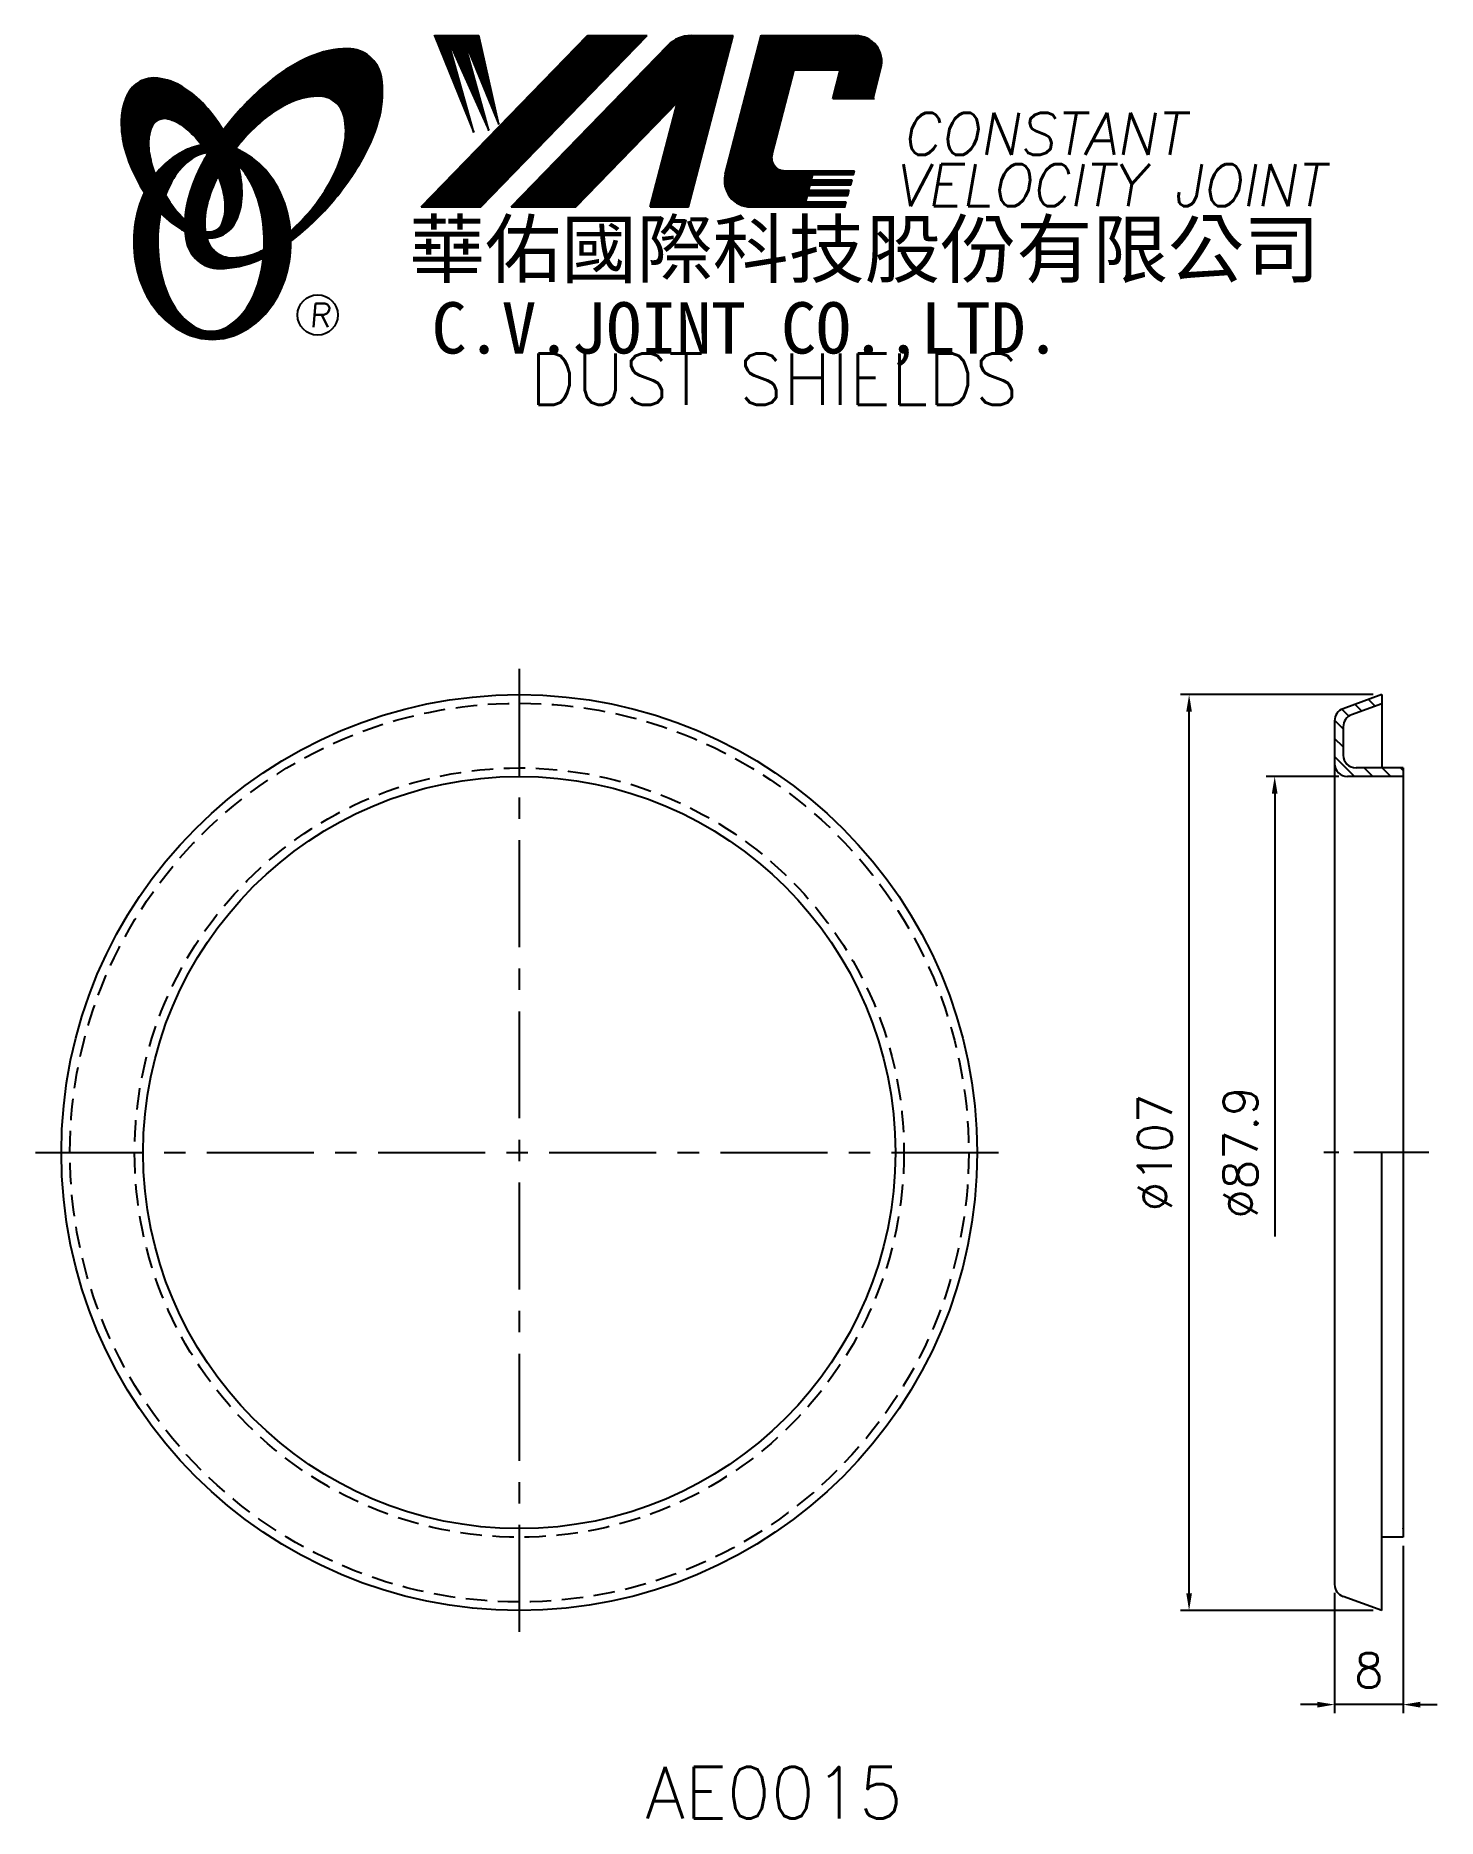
# Model space of a CAD drawing. Extents: x 641 to 805, y 279 to 488.
import ezdxf
from ezdxf.enums import TextEntityAlignment as Align

# ---------------------------------------------------------------- set-up
doc = ezdxf.new("R2010")
doc.units = 0
doc.header["$LTSCALE"] = 10
doc.header["$MEASUREMENT"] = 0
doc.linetypes.add('CENTER', pattern=[2, 1.25, -0.25, 0.25, -0.25])
doc.linetypes.add('HIDDEN', pattern=[0.375, 0.25, -0.125])
doc.layers.get('0').update_dxf_attribs({"linetype": 'CONTINUOUS'})
doc.layers.get('DEFPOINTS').update_dxf_attribs({"linetype": 'CONTINUOUS'})
doc.layers.add('4', color=7, linetype='CONTINUOUS')
doc.styles.add('CHINA', font='KAIU.TTF')
doc.styles.add('ITALICC', font='simplex.shx')
doc.dimstyles.new('STANDARD$0', dxfattribs={"dimtxt": 4, "dimasz": 2, "dimexe": 1, "dimexo": 1, "dimgap": 2, "dimtad": 1, "dimdec": 4, "dimzin": 10, "dimtxsty": 'ITALICC', "dimcen": 2, "dimclrd": 5, "dimclre": 5, "dimclrt": 18, "dimaunit": 1, "dimazin": 3, "dimtp": 0.1, "dimtfac": 0.7, "dimtdec": 4, "dimtmove": 0, "dimatfit": 3, "dimtolj": 1, "dimtzin": 10})
pattern_1 = [(45, (720.965727, 243.916959), (-0.00727476112, 0.00727476112), [])]
pattern_2 = [(45, (552.375181, 280.221368), (-0.00883883476, 0.00883883476), [])]

# ---------------------------------------------------------------- blocks, each defined once
blk = doc.blocks.new('*D4')
at = {"color": 5, "linetype": 'BYBLOCK'}
for p, q in [((797.66, 410.66), (775.16, 410.66)), ((776.16, 305.66), (776.16, 408.66)), ((797.66, 303.66), (775.16, 303.66))]:
    blk.add_line(p, q, dxfattribs=at)
for points in [[(775.83, 408.66), (776.49, 408.66), (776.16, 410.66)], [(775.83, 305.66), (776.49, 305.66), (776.16, 303.66)]]:
    blk.add_solid(points, dxfattribs=at)
at = {"layer": 'DEFPOINTS', "color": 0, "linetype": 'BYBLOCK'}
for p in [(776.16, 410.66), (798.66, 410.66), (798.66, 303.66)]:
    blk.add_point(p, dxfattribs=at)
at = {"color": 18, "linetype": 'BYBLOCK', "insert": (772.16, 357.16), "char_height": 4, "attachment_point": 5, "rotation": 90, "style": 'ITALICC'}
blk.add_mtext('\\A1;∅107', dxfattribs=at)
blk = doc.blocks.new('*D5')
at = {"color": 5, "linetype": 'BYBLOCK'}
for p, q in [((793.66, 401.1), (785.16, 401.1)), ((786.16, 399.1), (786.16, 347.35))]:
    blk.add_line(p, q, dxfattribs=at)
blk.add_solid([(785.83, 399.1), (786.49, 399.1), (786.16, 401.1)], dxfattribs=at)
at = {"layer": 'DEFPOINTS', "color": 0, "linetype": 'BYBLOCK'}
for p in [(786.16, 401.1), (794.66, 401.1), (793.16, 313.22)]:
    blk.add_point(p, dxfattribs=at)
at = {"color": 18, "linetype": 'BYBLOCK', "insert": (782.16, 357.16), "char_height": 4, "attachment_point": 5, "rotation": 90, "style": 'ITALICC'}
blk.add_mtext('\\A1;∅87.9', dxfattribs=at)
blk = doc.blocks.new('*D6')
at = {"color": 5, "linetype": 'BYBLOCK'}
for p, q in [((801.16, 311.22), (801.16, 291.66)), ((793.16, 305.71), (793.16, 291.66)), ((791.16, 292.66), (789.16, 292.66)), ((801.16, 292.66), (793.16, 292.66)), ((803.16, 292.66), (805.16, 292.66))]:
    blk.add_line(p, q, dxfattribs=at)
for points in [[(791.16, 292.99), (791.16, 292.32), (793.16, 292.66)], [(803.16, 292.99), (803.16, 292.32), (801.16, 292.66)]]:
    blk.add_solid(points, dxfattribs=at)
at = {"layer": 'DEFPOINTS', "color": 0, "linetype": 'BYBLOCK'}
for p in [(801.16, 312.22), (793.16, 306.71), (793.16, 292.66)]:
    blk.add_point(p, dxfattribs=at)
at = {"color": 18, "linetype": 'BYBLOCK', "insert": (797.16, 296.66), "char_height": 4, "attachment_point": 5, "style": 'ITALICC'}
blk.add_mtext('\\A1;8', dxfattribs=at)

msp = doc.modelspace()

# ---------------------------------------------------------------- hatches: boundary and pattern name
at = {"layer": '4', "linetype": 'CONTINUOUS'}
h = msp.add_hatch(dxfattribs=at)
h.set_pattern_fill('ANSI31', color=5, scale=0.1, style=0)
h.set_pattern_definition(pattern_2)
h.paths.add_polyline_path([(712.83389, 487.65235), (705.87658, 487.65235), (686.45997, 467.64859), (693.41728, 467.64859)])
h.paths.add_polyline_path([(716.38078, 479.88678), (713.2004, 467.64859), (717.68139, 467.64859), (722.87982, 487.65235), (717.9831, 487.65235, 0.202785967), (715.24902, 486.49593), (696.95489, 467.64859), (704.50181, 467.64859)])
h.paths.add_polyline_path([(730.00788, 483.65393), (735.4016, 483.65393), (734.53258, 480.30992), (739.24941, 480.30992), (740.16612, 483.83748, 0.490800957), (737.21592, 487.65235), (726.18161, 487.65235), (721.97455, 471.46346, 0.490800957), (724.92475, 467.64859), (735.95907, 467.64859), (736.11352, 468.2429), (731.39669, 468.2429), (731.59006, 468.98699), (736.30688, 468.98699), (736.46544, 469.59712), (731.74862, 469.59712), (731.90986, 470.21759), (736.62668, 470.21759), (736.78287, 470.81859), (732.06604, 470.81859), (732.22285, 471.42196), (736.93967, 471.42196), (737.0564, 471.87116), (728.91665, 471.87116, -0.490800957), (727.44155, 473.77859)])
h = msp.add_hatch(dxfattribs=at)
h.set_pattern_fill('ANSI31', color=1, scale=0.1, style=0)
h.set_pattern_definition(pattern_2)
h.paths.add_polyline_path([(693.19195, 487.65235), (688.01462, 487.65235), (692.58538, 476.34861), (689.51945, 487.30659), (694.35419, 476.58427), (691.40618, 487.30659), (695.5334, 477.29124)])
h = msp.add_hatch(dxfattribs=at)
h.set_pattern_fill('ANSI31', color=5, scale=0.082305, style=0)
h.set_pattern_definition([(45, (552.375181, 280.221368), (-0.00727476112, 0.00727476112), [])])
h.paths.add_polyline_path([(674.41065, 480.58987, -0.172879177), (676.35213, 479.93131, -0.172879177), (677.43942, 478.19326, -0.104527385), (677.4672, 474.86506, -0.065680101), (676.29767, 471.46311, -0.051823203), (673.85725, 467.62072, -0.044272532), (671.18228, 464.79438, -0.020203161), (671.23586, 463.65647, 0.006517006), (671.64041, 463.96854, 0.049863361), (676.19384, 468.3816, 0.049863361), (679.78347, 473.60877, 0.063682799), (681.60452, 478.23611, 0.103597411), (681.79382, 482.82009, 0.177892575), (680.44521, 485.19036, 0.177892575), (677.88282, 486.12369, 0.103597411), (673.39502, 485.17064, 0.063682799), (669.13728, 482.60157, 0.049863361), (664.58385, 478.18851, 0.016070017), (663.31315, 476.5822, -0.007061632), (663.56044, 476.14517, -0.031648676), (664.51302, 474.10859, -0.008069351), (664.94493, 474.6729, -0.051823203), (668.1233, 477.93136, -0.065680101), (671.16523, 479.85171, -0.104527385)])
h.paths.add_polyline_path([(661.33498, 467.42855, -0.065680101), (662.50451, 470.83051, -0.006063428), (662.74845, 471.30552, 0.027613469), (662.02162, 472.8936, 0.017011252), (661.4882, 473.82857, 0.007829282), (660.99421, 472.96134, 0.063682799), (659.17317, 468.334, 0.103597411), (658.98387, 463.75003, 0.177892575), (660.33248, 461.37975, 0.177892575), (662.89487, 460.44642, 0.103597411), (667.38267, 461.39947, 0.008811776), (668.00964, 461.68954, 0.013922709), (668.08696, 462.65935, -0.009086703), (667.63695, 462.44191, -0.104527385), (664.39153, 461.70375, -0.172879177), (662.45005, 462.36231, -0.172879177), (661.36276, 464.10036, -0.104527385)])
h = msp.add_hatch(dxfattribs=at)
h.set_pattern_fill('ANSI31', color=3, scale=0.082305, style=0)
h.set_pattern_definition(pattern_1)
h.paths.add_polyline_path([(658.61415, 481.64071, 0.106488277), (655.67227, 482.67928, 0.158297415), (653.58207, 482.28424, 0.158297415), (652.12274, 480.73655, 0.106488277), (651.41193, 477.69878, 0.071723199), (651.82997, 474.38583, 0.058080454), (653.37495, 470.57044, 0.058080454), (655.756, 467.21265, 0.071723199), (658.32124, 465.0749, 0.020895977), (658.86143, 464.77291, -0.030777155), (658.84552, 466.14912, -0.042059526), (657.74916, 467.31189, -0.04691039), (656.13, 469.79303, -0.04691039), (655.00172, 472.53252, -0.060581117), (654.59962, 474.79459, -0.10187153), (654.91124, 476.88279, -0.185892489), (655.69133, 477.77443, -0.185892489), (656.86797, 477.91255, -0.10187153), (658.76562, 476.98701, -0.060581117), (660.40245, 475.37474, -0.04691039), (662.02162, 472.8936, -0.04691039), (663.1499, 470.15411, -0.060581117), (663.552, 467.89204, -0.10187153), (663.24038, 465.80384, -0.185892489), (662.46029, 464.9122, -0.185892489), (661.28365, 464.77408, -0.002013383), (661.24285, 464.7847, 0.021593804), (661.36276, 464.10036, 0.006477741), (661.38076, 464.02333, 0.14950097), (663.35332, 464.43137, 0.158297415), (664.81265, 465.97906, 0.106488277), (665.52346, 469.01682, 0.071723199), (665.10542, 472.32978, 0.058080454), (663.56044, 476.14517, 0.058080454), (661.17939, 479.50296, 0.071723199)])
h = msp.add_hatch(dxfattribs=at)
h.set_pattern_fill('ANSI31', color=1, scale=0.082305, style=0)
h.set_pattern_definition(pattern_1)
h.paths.add_polyline_path([(659.70777, 473.31726, -0.120168026), (661.39956, 473.97065, 0.016865385), (660.7998, 474.85339, 0.076648372), (658.64358, 474.13447, 0.104809576), (655.55912, 471.62137, 0.005838257), (655.39218, 471.40917, 0.028089978), (656.13, 469.79303, 0.014237292), (656.57213, 469.00799, -0.045767751), (657.49731, 470.94483, -0.106890197)])
h.paths.add_polyline_path([(655.6764, 463.56264, -0.048711043), (656.00651, 466.94298, -0.007865741), (655.756, 467.21265, -0.037695478), (654.12013, 469.33141, 0.03042545), (653.5948, 468.02743, 0.080710289), (652.86936, 463.56264, 0.080710289), (653.5948, 459.09785, 0.089265679), (655.55912, 455.50391, 0.104809576), (658.64358, 452.99081, 0.11926607), (662.05277, 452.16587, 0.11926607), (665.46196, 452.99081, 0.104809576), (668.54642, 455.50391, 0.089265679), (670.51074, 459.09785, 0.080710289), (671.23617, 463.56264, 0.080710289), (670.51074, 468.02743, 0.089265679), (668.54642, 471.62137, 0.104809576), (665.46196, 474.13447, 0.025513357), (664.76873, 474.44722, 0.004818181), (664.51302, 474.10859, -0.023722145), (665.05424, 472.51184, -0.065307489), (666.28942, 470.94483, -0.073950765), (667.60187, 467.7471, -0.060532391), (668.11032, 463.56264, -0.060532391), (667.60187, 459.37818, -0.073950765), (666.28942, 456.18045, -0.106890197), (664.07896, 453.80802, -0.153118262), (661.89336, 453.12265, -0.153118262), (659.70777, 453.80802, -0.106890197), (657.49731, 456.18045, -0.073950765), (656.18486, 459.37818, -0.060532391)])
h = msp.add_hatch(dxfattribs=at)
h.set_pattern_fill('ANSI31', color=5, scale=12, angle=90, style=0)
h.set_pattern_definition([(135, (585.1831, 280.4731), (-1.06066, -1.06066), [])])
h.paths.add_polyline_path([(795.66151, 402.09826, -0.414213562), (794.16151, 403.59826), (794.16151, 406.90719, -0.31537983), (795.1489, 408.31688), (798.66151, 409.5942), (798.66151, 410.65826), (794.1489, 409.01731, 0.31537983), (793.16151, 407.60762), (793.16151, 402.59826, 0.414213562), (794.66151, 401.09826), (801.16151, 401.09826), (801.16151, 402.09826)])

# ---------------------------------------------------------------- linework, layer by layer
at = {"layer": '4', "color": 5, "linetype": 'CONTINUOUS'}
for p, q in [((686.45997, 467.64859), (705.87658, 487.65235)), ((693.41728, 467.64859), (712.83389, 487.65235)), ((705.87658, 487.65235), (712.83389, 487.65235)), ((717.68139, 467.64859), (722.87982, 487.65235)), ((717.9831, 487.65235), (722.87982, 487.65235)), ((721.97455, 471.46346), (726.18161, 487.65235)), ((726.18161, 487.65235), (737.21592, 487.65235)), ((696.95489, 467.64859), (715.24902, 486.49593)), ((727.44155, 473.77859), (730.00788, 483.65393)), ((730.00788, 483.65393), (735.4016, 483.65393)), ((734.53258, 480.30992), (735.4016, 483.65393)), ((739.24941, 480.30992), (740.16612, 483.83748)), ((704.50181, 467.64859), (716.38078, 479.88678)), ((713.2004, 467.64859), (716.38078, 479.88678)), ((734.53258, 480.30992), (739.39984, 480.30992)), ((728.91665, 471.87116), (737.0564, 471.87116)), ((732.06604, 470.81859), (732.22285, 471.42196)), ((732.06604, 470.81859), (736.78287, 470.81859)), ((732.22285, 471.42196), (736.93967, 471.42196)), ((736.62668, 470.21759), (736.78287, 470.81859)), ((736.93967, 471.42196), (737.0564, 471.87116)), ((731.39669, 468.2429), (731.59006, 468.98699)), ((731.59006, 468.98699), (736.30688, 468.98699)), ((731.74862, 469.59712), (731.90986, 470.21759)), ((731.74862, 469.59712), (736.46544, 469.59712)), ((731.90986, 470.21759), (736.62668, 470.21759)), ((736.30688, 468.98699), (736.46544, 469.59712)), ((686.45997, 467.64859), (693.41728, 467.64859)), ((696.95489, 467.64859), (704.50181, 467.64859)), ((713.2004, 467.64859), (717.68139, 467.64859)), ((724.92475, 467.64859), (735.95907, 467.64859)), ((731.39669, 468.2429), (736.11352, 468.2429)), ((735.95907, 467.64859), (736.11352, 468.2429))]:
    msp.add_line(p, q, dxfattribs=at)
at = {"layer": '4', "color": 1, "linetype": 'CONTINUOUS'}
for p, q in [((688.01462, 487.65235), (692.58538, 476.34861)), ((688.01462, 487.65235), (693.19195, 487.65235)), ((695.5334, 477.29124), (693.19195, 487.65235)), ((689.51945, 487.30659), (694.35419, 476.58427)), ((692.58538, 476.34861), (689.51945, 487.30659)), ((691.40618, 487.30659), (695.5334, 477.29124)), ((694.35419, 476.58427), (691.40618, 487.30659))]:
    msp.add_line(p, q, dxfattribs=at)
at = {"layer": '4', "color": 5, "linetype": 'CENTER'}
for p, q in [((697.91005, 413.65826), (697.91005, 300.65826)), ((641.41005, 357.15826), (754.41005, 357.15826))]:
    msp.add_line(p, q, dxfattribs=at)
at = {"layer": '4', "color": 7, "linetype": 'CONTINUOUS'}
for p, q in [((798.66151, 410.65826), (794.1489, 409.01731)), ((798.66151, 410.65826), (798.66151, 402.09826)), ((798.66151, 409.5942), (795.1489, 408.31688)), ((793.16151, 407.60762), (793.16151, 306.7089)), ((794.16151, 406.90719), (794.16151, 403.59826)), ((801.16151, 402.09826), (795.66151, 402.09826)), ((801.16151, 402.09826), (801.16151, 312.21826)), ((801.16151, 401.09826), (794.66151, 401.09826)), ((798.66151, 303.65826), (798.66151, 357.15826)), ((801.16151, 312.21826), (798.66151, 312.21826)), ((798.66151, 303.65826), (794.1489, 305.29921))]:
    msp.add_line(p, q, dxfattribs=at)
at = {"layer": '4', "color": 5, "linetype": 'CENTER', "ltscale": 0.7}
msp.add_line((804.16151, 357.15826), (790.16151, 357.15826), dxfattribs=at)
at = {"layer": '4', "color": 5, "linetype": 'CONTINUOUS'}
for points in [[(671.23586, 463.65647, 0.006517006), (671.64041, 463.96854, 0.049863361), (676.19384, 468.3816, 0.049863361), (679.78347, 473.60877, 0.063682799), (681.60452, 478.23611, 0.103597411), (681.79382, 482.82009, 0.177892575), (680.44521, 485.19036, 0.177892575), (677.88282, 486.12369, 0.103597411), (673.39502, 485.17064, 0.063682799), (669.13728, 482.60157, 0.049863361), (664.58385, 478.18851, 0.016070017), (663.31315, 476.5822)], [(671.18228, 464.79438, 0.044272532), (673.85725, 467.62072, 0.051823203), (676.29767, 471.46311, 0.065680101), (677.4672, 474.86506, 0.104527385), (677.43942, 478.19326, 0.172879177), (676.35213, 479.93131, 0.172879177), (674.41065, 480.58987, 0.104527385), (671.16523, 479.85171, 0.065680101), (668.1233, 477.93136, 0.051823203), (664.94493, 474.6729, 0.008069351), (664.51302, 474.10859)], [(661.4882, 473.82857, 0.007829282), (660.99421, 472.96134, 0.063682799), (659.17317, 468.334, 0.103597411), (658.98387, 463.75003, 0.177892575), (660.33248, 461.37975, 0.177892575), (662.89487, 460.44642, 0.103597411), (667.38267, 461.39947, 0.008811776), (668.00964, 461.68954, 0.008811776)], [(662.74845, 471.30552, 0.006063428), (662.50451, 470.83051, 0.065680101), (661.33498, 467.42855, 0.104527385), (661.36276, 464.10036, 0.172879177), (662.45005, 462.36231, 0.172879177), (664.39153, 461.70375, 0.104527385), (667.63695, 462.44191, 0.009086703), (668.08696, 462.65935, 0.009086703)]]:
    msp.add_lwpolyline(points, format="xyb", dxfattribs=at)
at = {"layer": '4', "color": 3, "linetype": 'CONTINUOUS'}
for points in [[(661.38076, 464.02333, 0.14950097), (663.35332, 464.43137, 0.158297415), (664.81265, 465.97906, 0.106488277), (665.52346, 469.01682, 0.071723199), (665.10542, 472.32978, 0.058080454), (663.56044, 476.14517, 0.058080454), (661.17939, 479.50296, 0.071723199), (658.61415, 481.64071, 0.106488277), (655.67227, 482.67928, 0.158297415), (653.58207, 482.28424, 0.158297415), (652.12274, 480.73655, 0.106488277), (651.41193, 477.69878, 0.071723199), (651.82997, 474.38583, 0.058080454), (653.37495, 470.57044, 0.058080454), (655.756, 467.21265, 0.071723199), (658.32124, 465.0749, 0.020895977), (658.86143, 464.77291, 0.020895977)], [(661.24285, 464.7847, 0.002013383), (661.28365, 464.77408, 0.185892489), (662.46029, 464.9122, 0.185892489), (663.24038, 465.80384, 0.10187153), (663.552, 467.89204, 0.060581117), (663.1499, 470.15411, 0.04691039), (662.02162, 472.8936, 0.04691039), (660.40245, 475.37474, 0.060581117), (658.76562, 476.98701, 0.10187153), (656.86797, 477.91255, 0.185892489), (655.69133, 477.77443, 0.185892489), (654.91124, 476.88279, 0.10187153), (654.59962, 474.79459, 0.060581117), (655.00172, 472.53252, 0.04691039), (656.13, 469.79303, 0.04691039), (657.74916, 467.31189, 0.042059526), (658.84552, 466.14912, 0.042059526)]]:
    msp.add_lwpolyline(points, format="xyb", dxfattribs=at)
at = {"layer": '4', "color": 1, "linetype": 'CONTINUOUS'}
for points in [[(654.12013, 469.33141, 0.03042545), (653.5948, 468.02743, 0.080710289), (652.86936, 463.56264, 0.080710289), (653.5948, 459.09785, 0.089265679), (655.55912, 455.50391, 0.104809576), (658.64358, 452.99081, 0.11926607), (662.05277, 452.16587, 0.11926607), (665.46196, 452.99081, 0.104809576), (668.54642, 455.50391, 0.089265679), (670.51074, 459.09785, 0.080710289), (671.23617, 463.56264, 0.080710289), (670.51074, 468.02743, 0.089265679), (668.54642, 471.62137, 0.104809576), (665.46196, 474.13447, 0.025513357), (664.76873, 474.44722, 0.025513357)], [(660.7998, 474.85339, 0.076648372), (658.64358, 474.13447, 0.104809576), (655.55912, 471.62137, 0.005838257), (655.39218, 471.40917, 0.005838257)], [(661.39956, 473.97065, 0.120168026), (659.70777, 473.31726, 0.106890197), (657.49731, 470.94483, 0.045767751), (656.57213, 469.00799, 0.045767751)], [(656.00651, 466.94298, 0.048711043), (655.6764, 463.56264, 0.060532391), (656.18486, 459.37818, 0.073950765), (657.49731, 456.18045, 0.106890197), (659.70777, 453.80802, 0.153118262), (661.89336, 453.12265, 0.153118262), (664.07896, 453.80802, 0.106890197), (666.28942, 456.18045, 0.073950765), (667.60187, 459.37818, 0.060532391), (668.11032, 463.56264, 0.060532391), (667.60187, 467.7471, 0.073950765), (666.28942, 470.94483, 0.065307489), (665.05424, 472.51184)]]:
    msp.add_lwpolyline(points, format="xyb", dxfattribs=at)
at = {"layer": '4', "color": 5, "linetype": 'CONTINUOUS'}
msp.add_circle((674.35701, 455.01692), 2.35282, dxfattribs=at)
at = {"layer": '4', "color": 7, "linetype": 'CONTINUOUS'}
for radius in [53.5, 43.94]:
    msp.add_circle((697.91005, 357.15826), radius, dxfattribs=at)
at = {"layer": '4', "color": 5, "linetype": 'HIDDEN'}
for radius in [52.5, 44.94]:
    msp.add_circle((697.91005, 357.15826), radius, dxfattribs=at)
at = {"layer": '4', "color": 5, "linetype": 'CONTINUOUS'}
for centre, radius, start, end in [((717.9831, 483.84211), 3.81024, 90, 135.8533387), ((737.21592, 484.60416), 3.04819, 345.4326059, 90), ((728.91665, 473.39525), 1.5241, 165.4326059, 270), ((724.92475, 470.69678), 3.04819, 165.4326059, 270)]:
    msp.add_arc(centre, radius, start, end, dxfattribs=at)
at = {"layer": '4', "color": 7, "linetype": 'CONTINUOUS'}
for centre, start, end in [((794.66151, 407.60762), 109.9831065, 180), ((795.66151, 406.90719), 109.9831065, 180), ((794.66151, 402.59826), 180, 270), ((795.66151, 403.59826), 180, 270), ((794.66151, 306.7089), 180, 250.0168935)]:
    msp.add_arc(centre, 1.5, start, end, dxfattribs=at)
for p in [(801.16151, 401.09826), (801.16151, 313.21826)]:
    msp.add_point(p, dxfattribs=at)

# ---------------------------------------------------------------- texts
at = {"layer": '4', "color": 5, "linetype": 'CONTINUOUS', "style": 'ITALICC'}
for s, height, oblique, p in [('CONSTANT', 4.9, 10, (742.60878, 473.71906)), ('VELOCITY JOINT', 4.9, 10, (741.73056, 467.72368)), ('R', 2.75625, 5, (673.39832, 453.60732))]:
    msp.add_text(s, height=height, dxfattribs=dict(at, oblique=oblique)).set_placement(p)
at = {"layer": '4', "color": 7, "linetype": 'CONTINUOUS', "style": 'CHINA'}
for s, height, p in [('華佑國際科技股份有限公司', 6.5, (685.04662, 459.45874)), ('C.V.JOINT CO.,LTD.', 6, (687.67525, 450.51253))]:
    msp.add_text(s, height=height, dxfattribs=at).set_placement(p)
at = {"layer": '4', "color": 18, "linetype": 'CONTINUOUS', "style": 'ITALICC'}
for s, p in [('DUST SHIELDS', (727.67798, 444.5197)), ('AE0015', (727.67798, 279.37231))]:
    msp.add_text(s, height=6, dxfattribs=at).set_placement(p, align=Align.CENTER)

# ---------------------------------------------------------------- dimensions: what is measured, and where the dimension line sits
at = {"layer": '4', "color": 7, "linetype": 'CONTINUOUS'}
dim = msp.add_linear_dim(base=(776.16156, 410.65826), p1=(798.66151, 303.65826), p2=(798.66151, 410.65826), angle=90, text='%%C107', dimstyle='STANDARD$0', dxfattribs=at)
dim.commit()
dim.dimension.update_dxf_attribs({"geometry": '*D4', "text_midpoint": (772.16156, 357.15826)})
dim = msp.add_linear_dim(base=(786.16147, 401.09826), p1=(793.16151, 313.21826), p2=(794.66151, 401.09826), angle=90, text='%%C87.9', dimstyle='STANDARD$0', override={"dimcen": -2, "dimse1": 1, "dimsd1": 1}, dxfattribs=at)
dim.commit()
dim.dimension.update_dxf_attribs({"geometry": '*D5', "text_midpoint": (782.16147, 357.15826)})
dim = msp.add_linear_dim(base=(793.16151, 292.65822), p1=(801.16151, 312.21826), p2=(793.16151, 306.7089), text='8', dimstyle='STANDARD$0', dxfattribs=at)
dim.commit()
dim.dimension.update_dxf_attribs({"geometry": '*D6', "text_midpoint": (797.16151, 296.65822)})

doc.saveas('drawing.dxf')
